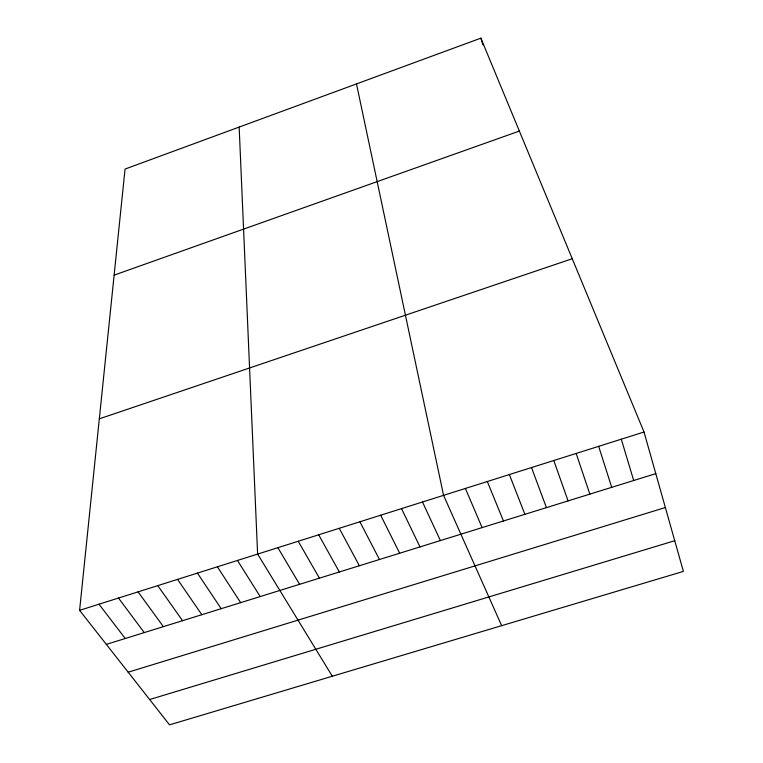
<?xml version="1.0" encoding="UTF-8"?>
<svg xmlns="http://www.w3.org/2000/svg" width="763" height="763" viewBox="0 0 763 763"><rect width="100%" height="100%" fill="white"/><g stroke="black" fill="none" stroke-linecap="round" stroke-linejoin="round"><path stroke-width="1.14" d="M79.6 610.333L125.046 169.071L480.871 38.15L644.029 432.011L683.4 571.401L169.529 724.85L79.6 610.333L644.029 432.011M114.126 275.138L519.365 131.074M99.324 418.839L572.25 258.724M106.334 644.382L655.789 473.642M128.184 672.203L665.365 507.538M149.643 699.528L674.74 540.729M98.999 604.21L125.256 638.507M118.494 598.049L144.274 632.594M138.084 591.859L163.368 626.661M157.769 585.641L182.557 620.7M177.55 579.394L201.833 614.711M197.417 573.108L221.203 608.693M217.388 566.804L240.66 602.646M237.455 560.462L260.212 596.571M332.315 676.237L257.617 554.091L239.162 127.087M277.875 547.691L299.592 584.334M298.228 541.263L319.42 578.173M318.686 534.796L339.344 571.983M339.249 528.301L359.363 565.755M359.907 521.778L379.469 559.508M380.67 515.216L399.678 553.232M401.529 508.625L419.984 546.918M422.492 502.006L440.385 540.576M501.653 625.67L443.57 495.349L356.483 83.92M465.382 488.454L482.111 527.615M487.319 481.52L503.446 520.986M509.36 474.557L524.887 514.319M531.515 467.557L546.432 507.624M553.785 460.528L568.082 500.9M576.17 453.451L589.847 494.138M598.669 446.345L611.716 487.338M480.871 38.15L482.979 44.912M621.292 439.192L633.7 480.509"/></g></svg>
